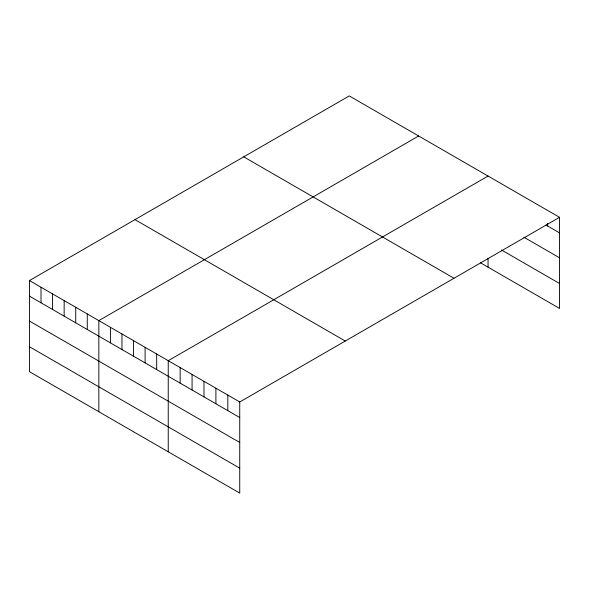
<?xml version="1.0" encoding="UTF-8"?>
<svg xmlns="http://www.w3.org/2000/svg" width="589" height="589" viewBox="0 0 589 589"><rect width="100%" height="100%" fill="white"/><g stroke="black" fill="none" stroke-linecap="round" stroke-linejoin="round"><path stroke-width="0.88" d="M559.55 217.326L239.738 401.97L239.738 493.081L29.45 371.674L29.45 280.563L349.262 95.919L559.55 217.326L559.55 308.437L480.344 262.709M418.661 135.978L98.842 320.622L98.842 411.74M488.053 176.045L168.24 360.689L168.24 451.807M546.047 225.094L559.55 232.891M523.805 237.183L559.55 257.82M501.556 250.03L559.55 283.508M243.728 156.851L454.009 278.258M134.991 219.631L345.272 341.038M29.45 280.563L239.738 401.97M29.45 296.127L239.738 417.535M29.45 321.057L239.738 442.464M29.45 346.744L239.738 468.152M547.637 223.26L547.637 226.014M488.053 258.254L488.053 267.163M227.818 395.086L227.818 410.651M215.905 388.21L215.905 403.774M203.985 381.326L203.985 396.898M192.073 374.449L192.073 390.014M180.153 367.565L180.153 383.137M156.674 354.011L156.674 369.575M145.108 347.333L145.108 362.898M133.541 340.656L133.541 356.227M121.975 333.978L121.975 349.549M110.408 327.3L110.408 342.872M87.275 313.944L87.275 329.516M75.716 307.267L75.716 322.838M64.149 300.596L64.149 316.16M52.583 293.918L52.583 309.483M41.016 287.241L41.016 302.805"/></g></svg>
